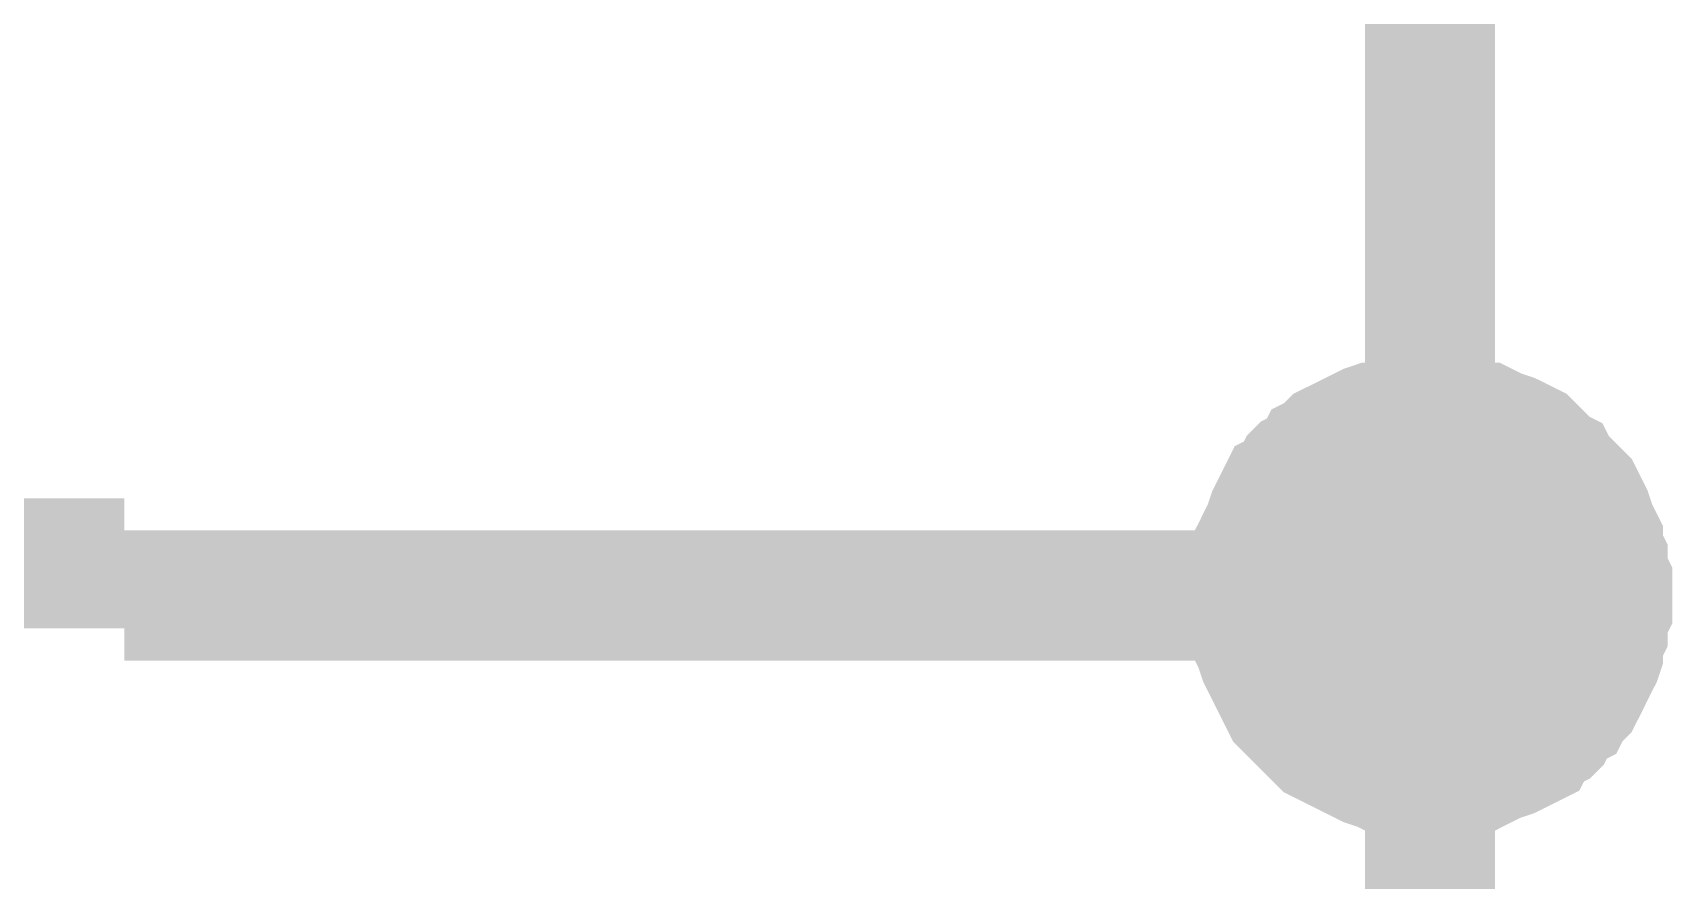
# Model space of a CAD drawing. Header units: millimetres. Extents: x 0 to 594, y 0 to 420.
# Drawn here: x 322.167 to 325.941, y 112.642 to 114.594 of the extents above; entities that cross this region are included whole.
import ezdxf

# ---------------------------------------------------------------- set-up
doc = ezdxf.new("R2010")
doc.units = ezdxf.units.MM
doc.layers.add('Sheet', color=255, linetype='Continuous')

msp = doc.modelspace()

# ---------------------------------------------------------------- linework, layer by layer
at = {"layer": 'Sheet', "color": 0}
for points, const_width in [([(322.3779, 115.9117), (325.3835, 115.9117), (325.3835, 113.2976)], 0.2997), ([(324.8755, 113.2976), (324.8755, 113.3187), (324.8755, 113.3505), (324.8861, 113.3716), (324.8861, 113.4034), (324.8861, 113.4246), (324.8967, 113.4457), (324.9072, 113.4669), (324.9178, 113.4881), (324.9284, 113.5198), (324.939, 113.541), (324.9496, 113.5621), (324.9602, 113.5833), (324.9707, 113.6045), (324.9919, 113.6151), (325.0025, 113.6362), (325.0237, 113.6574), (325.0448, 113.668), (325.0554, 113.6891), (325.0766, 113.6997), (325.0977, 113.7209), (325.1189, 113.7315), (325.1401, 113.7421), (325.1612, 113.7526), (325.1824, 113.7632), (325.2036, 113.7738), (325.2353, 113.7844), (325.2565, 113.7844), (325.2777, 113.795), (325.3094, 113.795), (325.3306, 113.8056), (325.3517, 113.8056), (325.3835, 113.8056)], 0.0991), ([(324.8755, 113.2976), (324.8755, 113.3187), (324.8755, 113.3505), (324.8861, 113.3716), (324.8861, 113.4034), (324.8861, 113.4246), (324.8967, 113.4457), (324.9072, 113.4669), (324.9178, 113.4881), (324.9284, 113.5198), (324.939, 113.541), (324.9496, 113.5621), (324.9602, 113.5833), (324.9707, 113.6045), (324.9919, 113.6151), (325.0025, 113.6362), (325.0237, 113.6574), (325.0448, 113.668), (325.0554, 113.6891), (325.0766, 113.6997), (325.0977, 113.7209), (325.1189, 113.7315), (325.1401, 113.7421), (325.1612, 113.7526), (325.1824, 113.7632), (325.2036, 113.7738), (325.2353, 113.7844), (325.2565, 113.7844), (325.2777, 113.795), (325.3094, 113.795), (325.3306, 113.8056), (325.3517, 113.8056), (325.3835, 113.8056)], 0.0991), ([(324.8755, 113.2976), (324.8755, 113.3187), (324.8755, 113.3505), (324.8861, 113.3716), (324.8861, 113.4034), (324.8861, 113.4246), (324.8967, 113.4457), (324.9072, 113.4669), (324.9178, 113.4881), (324.9284, 113.5198), (324.939, 113.541), (324.9496, 113.5621), (324.9602, 113.5833), (324.9707, 113.6045), (324.9919, 113.6151), (325.0025, 113.6362), (325.0237, 113.6574), (325.0448, 113.668), (325.0554, 113.6891), (325.0766, 113.6997), (325.0977, 113.7209), (325.1189, 113.7315), (325.1401, 113.7421), (325.1612, 113.7526), (325.1824, 113.7632), (325.2036, 113.7738), (325.2353, 113.7844), (325.2565, 113.7844), (325.2777, 113.795), (325.3094, 113.795), (325.3306, 113.8056), (325.3517, 113.8056), (325.3835, 113.8056)], 0.0991), ([(324.8755, 113.2976), (324.8755, 113.3187), (324.8755, 113.3505), (324.8861, 113.3716), (324.8861, 113.4034), (324.8861, 113.4246), (324.8967, 113.4457), (324.9072, 113.4669), (324.9178, 113.4881), (324.9284, 113.5198), (324.939, 113.541), (324.9496, 113.5621), (324.9602, 113.5833), (324.9707, 113.6045), (324.9919, 113.6151), (325.0025, 113.6362), (325.0237, 113.6574), (325.0448, 113.668), (325.0554, 113.6891), (325.0766, 113.6997), (325.0977, 113.7209), (325.1189, 113.7315), (325.1401, 113.7421), (325.1612, 113.7526), (325.1824, 113.7632), (325.2036, 113.7738), (325.2353, 113.7844), (325.2565, 113.7844), (325.2777, 113.795), (325.3094, 113.795), (325.3306, 113.8056), (325.3517, 113.8056), (325.3835, 113.8056)], 0.0991), ([(324.8755, 113.2976), (324.8755, 113.3187), (324.8755, 113.3505), (324.8861, 113.3716), (324.8861, 113.4034), (324.8861, 113.4246), (324.8967, 113.4457), (324.9072, 113.4669), (324.9178, 113.4881), (324.9284, 113.5198), (324.939, 113.541), (324.9496, 113.5621), (324.9602, 113.5833), (324.9707, 113.6045), (324.9919, 113.6151), (325.0025, 113.6362), (325.0237, 113.6574), (325.0448, 113.668), (325.0554, 113.6891), (325.0766, 113.6997), (325.0977, 113.7209), (325.1189, 113.7315), (325.1401, 113.7421), (325.1612, 113.7526), (325.1824, 113.7632), (325.2036, 113.7738), (325.2353, 113.7844), (325.2565, 113.7844), (325.2777, 113.795), (325.3094, 113.795), (325.3306, 113.8056), (325.3517, 113.8056), (325.3835, 113.8056)], 0.0991), ([(324.8755, 113.2976), (324.8755, 113.3187), (324.8755, 113.3505), (324.8861, 113.3716), (324.8861, 113.4034), (324.8861, 113.4246), (324.8967, 113.4457), (324.9072, 113.4669), (324.9178, 113.4881), (324.9284, 113.5198), (324.939, 113.541), (324.9496, 113.5621), (324.9602, 113.5833), (324.9707, 113.6045), (324.9919, 113.6151), (325.0025, 113.6362), (325.0237, 113.6574), (325.0448, 113.668), (325.0554, 113.6891), (325.0766, 113.6997), (325.0977, 113.7209), (325.1189, 113.7315), (325.1401, 113.7421), (325.1612, 113.7526), (325.1824, 113.7632), (325.2036, 113.7738), (325.2353, 113.7844), (325.2565, 113.7844), (325.2777, 113.795), (325.3094, 113.795), (325.3306, 113.8056), (325.3517, 113.8056), (325.3835, 113.8056)], 0.0991), ([(324.8755, 113.2976), (324.8755, 113.3187), (324.8755, 113.3505), (324.8861, 113.3716), (324.8861, 113.4034), (324.8861, 113.4246), (324.8967, 113.4457), (324.9072, 113.4669), (324.9178, 113.4881), (324.9284, 113.5198), (324.939, 113.541), (324.9496, 113.5621), (324.9602, 113.5833), (324.9707, 113.6045), (324.9919, 113.6151), (325.0025, 113.6362), (325.0237, 113.6574), (325.0448, 113.668), (325.0554, 113.6891), (325.0766, 113.6997), (325.0977, 113.7209), (325.1189, 113.7315), (325.1401, 113.7421), (325.1612, 113.7526), (325.1824, 113.7632), (325.2036, 113.7738), (325.2353, 113.7844), (325.2565, 113.7844), (325.2777, 113.795), (325.3094, 113.795), (325.3306, 113.8056), (325.3517, 113.8056), (325.3835, 113.8056)], 0.0991), ([(324.8755, 113.2976), (324.8755, 113.3187), (324.8755, 113.3505), (324.8861, 113.3716), (324.8861, 113.4034), (324.8861, 113.4246), (324.8967, 113.4457), (324.9072, 113.4669), (324.9178, 113.4881), (324.9284, 113.5198), (324.939, 113.541), (324.9496, 113.5621), (324.9602, 113.5833), (324.9707, 113.6045), (324.9919, 113.6151), (325.0025, 113.6362), (325.0237, 113.6574), (325.0448, 113.668), (325.0554, 113.6891), (325.0766, 113.6997), (325.0977, 113.7209), (325.1189, 113.7315), (325.1401, 113.7421), (325.1612, 113.7526), (325.1824, 113.7632), (325.2036, 113.7738), (325.2353, 113.7844), (325.2565, 113.7844), (325.2777, 113.795), (325.3094, 113.795), (325.3306, 113.8056), (325.3517, 113.8056), (325.3835, 113.8056)], 0.0991), ([(324.8755, 113.2976), (324.8755, 113.3187), (324.8755, 113.3505), (324.8861, 113.3716), (324.8861, 113.4034), (324.8861, 113.4246), (324.8967, 113.4457), (324.9072, 113.4669), (324.9178, 113.4881), (324.9284, 113.5198), (324.939, 113.541), (324.9496, 113.5621), (324.9602, 113.5833), (324.9707, 113.6045), (324.9919, 113.6151), (325.0025, 113.6362), (325.0237, 113.6574), (325.0448, 113.668), (325.0554, 113.6891), (325.0766, 113.6997), (325.0977, 113.7209), (325.1189, 113.7315), (325.1401, 113.7421), (325.1612, 113.7526), (325.1824, 113.7632), (325.2036, 113.7738), (325.2353, 113.7844), (325.2565, 113.7844), (325.2777, 113.795), (325.3094, 113.795), (325.3306, 113.8056), (325.3517, 113.8056), (325.3835, 113.8056)], 0.0991), ([(324.8755, 113.2976), (324.8755, 113.3187), (324.8755, 113.3505), (324.8861, 113.3716), (324.8861, 113.4034), (324.8861, 113.4246), (324.8967, 113.4457), (324.9072, 113.4669), (324.9178, 113.4881), (324.9284, 113.5198), (324.939, 113.541), (324.9496, 113.5621), (324.9602, 113.5833), (324.9707, 113.6045), (324.9919, 113.6151), (325.0025, 113.6362), (325.0237, 113.6574), (325.0448, 113.668), (325.0554, 113.6891), (325.0766, 113.6997), (325.0977, 113.7209), (325.1189, 113.7315), (325.1401, 113.7421), (325.1612, 113.7526), (325.1824, 113.7632), (325.2036, 113.7738), (325.2353, 113.7844), (325.2565, 113.7844), (325.2777, 113.795), (325.3094, 113.795), (325.3306, 113.8056), (325.3517, 113.8056), (325.3835, 113.8056)], 0.0991), ([(324.8755, 113.2976), (324.8755, 113.3187), (324.8755, 113.3505), (324.8861, 113.3716), (324.8861, 113.4034), (324.8861, 113.4246), (324.8967, 113.4457), (324.9072, 113.4669), (324.9178, 113.4881), (324.9284, 113.5198), (324.939, 113.541), (324.9496, 113.5621), (324.9602, 113.5833), (324.9707, 113.6045), (324.9919, 113.6151), (325.0025, 113.6362), (325.0237, 113.6574), (325.0448, 113.668), (325.0554, 113.6891), (325.0766, 113.6997), (325.0977, 113.7209), (325.1189, 113.7315), (325.1401, 113.7421), (325.1612, 113.7526), (325.1824, 113.7632), (325.2036, 113.7738), (325.2353, 113.7844), (325.2565, 113.7844), (325.2777, 113.795), (325.3094, 113.795), (325.3306, 113.8056), (325.3517, 113.8056), (325.3835, 113.8056)], 0.0991), ([(324.8755, 113.2976), (324.8755, 113.3187), (324.8755, 113.3505), (324.8861, 113.3716), (324.8861, 113.4034), (324.8861, 113.4246), (324.8967, 113.4457), (324.9072, 113.4669), (324.9178, 113.4881), (324.9284, 113.5198), (324.939, 113.541), (324.9496, 113.5621), (324.9602, 113.5833), (324.9707, 113.6045), (324.9919, 113.6151), (325.0025, 113.6362), (325.0237, 113.6574), (325.0448, 113.668), (325.0554, 113.6891), (325.0766, 113.6997), (325.0977, 113.7209), (325.1189, 113.7315), (325.1401, 113.7421), (325.1612, 113.7526), (325.1824, 113.7632), (325.2036, 113.7738), (325.2353, 113.7844), (325.2565, 113.7844), (325.2777, 113.795), (325.3094, 113.795), (325.3306, 113.8056), (325.3517, 113.8056), (325.3835, 113.8056)], 0.0991), ([(325.3835, 113.8056), (325.3835, 113.8056)], 0.0991), ([(325.3835, 113.8056), (325.4046, 113.8056), (325.4364, 113.8056), (325.4576, 113.795), (325.4893, 113.795), (325.5105, 113.7844), (325.5316, 113.7844), (325.5528, 113.7738), (325.574, 113.7632), (325.6057, 113.7526), (325.6269, 113.7421), (325.6481, 113.7315), (325.6692, 113.7209), (325.6904, 113.6997), (325.701, 113.6891), (325.7221, 113.668), (325.7433, 113.6574), (325.7539, 113.6362), (325.7751, 113.6151), (325.7856, 113.6045), (325.8068, 113.5833), (325.8174, 113.5621), (325.828, 113.541), (325.8385, 113.5198), (325.8491, 113.4881), (325.8597, 113.4669), (325.8703, 113.4457), (325.8703, 113.4246), (325.8809, 113.4034), (325.8809, 113.3716), (325.8915, 113.3505), (325.8915, 113.3187), (325.8915, 113.2976)], 0.0991), ([(325.3835, 113.8056), (325.3835, 113.8056)], 0.0991), ([(325.3835, 113.8056), (325.4046, 113.8056), (325.4364, 113.8056), (325.4576, 113.795), (325.4893, 113.795), (325.5105, 113.7844), (325.5316, 113.7844), (325.5528, 113.7738), (325.574, 113.7632), (325.6057, 113.7526), (325.6269, 113.7421), (325.6481, 113.7315), (325.6692, 113.7209), (325.6904, 113.6997), (325.701, 113.6891), (325.7221, 113.668), (325.7433, 113.6574), (325.7539, 113.6362), (325.7751, 113.6151), (325.7856, 113.6045), (325.8068, 113.5833), (325.8174, 113.5621), (325.828, 113.541), (325.8385, 113.5198), (325.8491, 113.4881), (325.8597, 113.4669), (325.8703, 113.4457), (325.8703, 113.4246), (325.8809, 113.4034), (325.8809, 113.3716), (325.8915, 113.3505), (325.8915, 113.3187), (325.8915, 113.2976)], 0.0991), ([(325.3835, 113.8056), (325.3835, 113.8056)], 0.0991), ([(325.3835, 113.8056), (325.4046, 113.8056), (325.4364, 113.8056), (325.4576, 113.795), (325.4893, 113.795), (325.5105, 113.7844), (325.5316, 113.7844), (325.5528, 113.7738), (325.574, 113.7632), (325.6057, 113.7526), (325.6269, 113.7421), (325.6481, 113.7315), (325.6692, 113.7209), (325.6904, 113.6997), (325.701, 113.6891), (325.7221, 113.668), (325.7433, 113.6574), (325.7539, 113.6362), (325.7751, 113.6151), (325.7856, 113.6045), (325.8068, 113.5833), (325.8174, 113.5621), (325.828, 113.541), (325.8385, 113.5198), (325.8491, 113.4881), (325.8597, 113.4669), (325.8703, 113.4457), (325.8703, 113.4246), (325.8809, 113.4034), (325.8809, 113.3716), (325.8915, 113.3505), (325.8915, 113.3187), (325.8915, 113.2976)], 0.0991), ([(325.3835, 113.8056), (325.3835, 113.8056)], 0.0991), ([(325.3835, 113.8056), (325.4046, 113.8056), (325.4364, 113.8056), (325.4576, 113.795), (325.4893, 113.795), (325.5105, 113.7844), (325.5316, 113.7844), (325.5528, 113.7738), (325.574, 113.7632), (325.6057, 113.7526), (325.6269, 113.7421), (325.6481, 113.7315), (325.6692, 113.7209), (325.6904, 113.6997), (325.701, 113.6891), (325.7221, 113.668), (325.7433, 113.6574), (325.7539, 113.6362), (325.7751, 113.6151), (325.7856, 113.6045), (325.8068, 113.5833), (325.8174, 113.5621), (325.828, 113.541), (325.8385, 113.5198), (325.8491, 113.4881), (325.8597, 113.4669), (325.8703, 113.4457), (325.8703, 113.4246), (325.8809, 113.4034), (325.8809, 113.3716), (325.8915, 113.3505), (325.8915, 113.3187), (325.8915, 113.2976)], 0.0991), ([(325.3835, 113.8056), (325.3835, 113.8056)], 0.0991), ([(325.3835, 113.8056), (325.4046, 113.8056), (325.4364, 113.8056), (325.4576, 113.795), (325.4893, 113.795), (325.5105, 113.7844), (325.5316, 113.7844), (325.5528, 113.7738), (325.574, 113.7632), (325.6057, 113.7526), (325.6269, 113.7421), (325.6481, 113.7315), (325.6692, 113.7209), (325.6904, 113.6997), (325.701, 113.6891), (325.7221, 113.668), (325.7433, 113.6574), (325.7539, 113.6362), (325.7751, 113.6151), (325.7856, 113.6045), (325.8068, 113.5833), (325.8174, 113.5621), (325.828, 113.541), (325.8385, 113.5198), (325.8491, 113.4881), (325.8597, 113.4669), (325.8703, 113.4457), (325.8703, 113.4246), (325.8809, 113.4034), (325.8809, 113.3716), (325.8915, 113.3505), (325.8915, 113.3187), (325.8915, 113.2976)], 0.0991), ([(325.3835, 113.8056), (325.3835, 113.8056)], 0.0991), ([(325.3835, 113.8056), (325.4046, 113.8056), (325.4364, 113.8056), (325.4576, 113.795), (325.4893, 113.795), (325.5105, 113.7844), (325.5316, 113.7844), (325.5528, 113.7738), (325.574, 113.7632), (325.6057, 113.7526), (325.6269, 113.7421), (325.6481, 113.7315), (325.6692, 113.7209), (325.6904, 113.6997), (325.701, 113.6891), (325.7221, 113.668), (325.7433, 113.6574), (325.7539, 113.6362), (325.7751, 113.6151), (325.7856, 113.6045), (325.8068, 113.5833), (325.8174, 113.5621), (325.828, 113.541), (325.8385, 113.5198), (325.8491, 113.4881), (325.8597, 113.4669), (325.8703, 113.4457), (325.8703, 113.4246), (325.8809, 113.4034), (325.8809, 113.3716), (325.8915, 113.3505), (325.8915, 113.3187), (325.8915, 113.2976)], 0.0991), ([(325.3835, 113.8056), (325.3835, 113.8056)], 0.0991), ([(325.3835, 113.8056), (325.4046, 113.8056), (325.4364, 113.8056), (325.4576, 113.795), (325.4893, 113.795), (325.5105, 113.7844), (325.5316, 113.7844), (325.5528, 113.7738), (325.574, 113.7632), (325.6057, 113.7526), (325.6269, 113.7421), (325.6481, 113.7315), (325.6692, 113.7209), (325.6904, 113.6997), (325.701, 113.6891), (325.7221, 113.668), (325.7433, 113.6574), (325.7539, 113.6362), (325.7751, 113.6151), (325.7856, 113.6045), (325.8068, 113.5833), (325.8174, 113.5621), (325.828, 113.541), (325.8385, 113.5198), (325.8491, 113.4881), (325.8597, 113.4669), (325.8703, 113.4457), (325.8703, 113.4246), (325.8809, 113.4034), (325.8809, 113.3716), (325.8915, 113.3505), (325.8915, 113.3187), (325.8915, 113.2976)], 0.0991), ([(325.3835, 113.8056), (325.3835, 113.8056)], 0.0991), ([(325.3835, 113.8056), (325.4046, 113.8056), (325.4364, 113.8056), (325.4576, 113.795), (325.4893, 113.795), (325.5105, 113.7844), (325.5316, 113.7844), (325.5528, 113.7738), (325.574, 113.7632), (325.6057, 113.7526), (325.6269, 113.7421), (325.6481, 113.7315), (325.6692, 113.7209), (325.6904, 113.6997), (325.701, 113.6891), (325.7221, 113.668), (325.7433, 113.6574), (325.7539, 113.6362), (325.7751, 113.6151), (325.7856, 113.6045), (325.8068, 113.5833), (325.8174, 113.5621), (325.828, 113.541), (325.8385, 113.5198), (325.8491, 113.4881), (325.8597, 113.4669), (325.8703, 113.4457), (325.8703, 113.4246), (325.8809, 113.4034), (325.8809, 113.3716), (325.8915, 113.3505), (325.8915, 113.3187), (325.8915, 113.2976)], 0.0991), ([(325.3835, 113.8056), (325.3835, 113.8056)], 0.0991), ([(325.3835, 113.8056), (325.4046, 113.8056), (325.4364, 113.8056), (325.4576, 113.795), (325.4893, 113.795), (325.5105, 113.7844), (325.5316, 113.7844), (325.5528, 113.7738), (325.574, 113.7632), (325.6057, 113.7526), (325.6269, 113.7421), (325.6481, 113.7315), (325.6692, 113.7209), (325.6904, 113.6997), (325.701, 113.6891), (325.7221, 113.668), (325.7433, 113.6574), (325.7539, 113.6362), (325.7751, 113.6151), (325.7856, 113.6045), (325.8068, 113.5833), (325.8174, 113.5621), (325.828, 113.541), (325.8385, 113.5198), (325.8491, 113.4881), (325.8597, 113.4669), (325.8703, 113.4457), (325.8703, 113.4246), (325.8809, 113.4034), (325.8809, 113.3716), (325.8915, 113.3505), (325.8915, 113.3187), (325.8915, 113.2976)], 0.0991), ([(325.3835, 113.8056), (325.3835, 113.8056)], 0.0991), ([(325.3835, 113.8056), (325.4046, 113.8056), (325.4364, 113.8056), (325.4576, 113.795), (325.4893, 113.795), (325.5105, 113.7844), (325.5316, 113.7844), (325.5528, 113.7738), (325.574, 113.7632), (325.6057, 113.7526), (325.6269, 113.7421), (325.6481, 113.7315), (325.6692, 113.7209), (325.6904, 113.6997), (325.701, 113.6891), (325.7221, 113.668), (325.7433, 113.6574), (325.7539, 113.6362), (325.7751, 113.6151), (325.7856, 113.6045), (325.8068, 113.5833), (325.8174, 113.5621), (325.828, 113.541), (325.8385, 113.5198), (325.8491, 113.4881), (325.8597, 113.4669), (325.8703, 113.4457), (325.8703, 113.4246), (325.8809, 113.4034), (325.8809, 113.3716), (325.8915, 113.3505), (325.8915, 113.3187), (325.8915, 113.2976)], 0.0991), ([(325.3835, 113.8056), (325.3835, 113.8056)], 0.0991), ([(325.3835, 113.8056), (325.4046, 113.8056), (325.4364, 113.8056), (325.4576, 113.795), (325.4893, 113.795), (325.5105, 113.7844), (325.5316, 113.7844), (325.5528, 113.7738), (325.574, 113.7632), (325.6057, 113.7526), (325.6269, 113.7421), (325.6481, 113.7315), (325.6692, 113.7209), (325.6904, 113.6997), (325.701, 113.6891), (325.7221, 113.668), (325.7433, 113.6574), (325.7539, 113.6362), (325.7751, 113.6151), (325.7856, 113.6045), (325.8068, 113.5833), (325.8174, 113.5621), (325.828, 113.541), (325.8385, 113.5198), (325.8491, 113.4881), (325.8597, 113.4669), (325.8703, 113.4457), (325.8703, 113.4246), (325.8809, 113.4034), (325.8809, 113.3716), (325.8915, 113.3505), (325.8915, 113.3187), (325.8915, 113.2976)], 0.0991), ([(325.3835, 113.8056), (325.3835, 113.8056)], 0.0991), ([(325.3835, 113.8056), (325.4046, 113.8056), (325.4364, 113.8056), (325.4576, 113.795), (325.4893, 113.795), (325.5105, 113.7844), (325.5316, 113.7844), (325.5528, 113.7738), (325.574, 113.7632), (325.6057, 113.7526), (325.6269, 113.7421), (325.6481, 113.7315), (325.6692, 113.7209), (325.6904, 113.6997), (325.701, 113.6891), (325.7221, 113.668), (325.7433, 113.6574), (325.7539, 113.6362), (325.7751, 113.6151), (325.7856, 113.6045), (325.8068, 113.5833), (325.8174, 113.5621), (325.828, 113.541), (325.8385, 113.5198), (325.8491, 113.4881), (325.8597, 113.4669), (325.8703, 113.4457), (325.8703, 113.4246), (325.8809, 113.4034), (325.8809, 113.3716), (325.8915, 113.3505), (325.8915, 113.3187), (325.8915, 113.2976)], 0.0991), ([(314.7582, 113.3716), (322.3779, 113.3716)], 0.2997), ([(322.3779, 113.2976), (325.3835, 113.2976)], 0.2997), ([(325.3835, 110.8316), (325.3835, 113.2976)], 0.2997), ([(325.3835, 112.7895), (325.3517, 112.7895), (325.3306, 112.7895), (325.3094, 112.8001), (325.2777, 112.8001), (325.2565, 112.8001), (325.2353, 112.8107), (325.2036, 112.8213), (325.1824, 112.8319), (325.1612, 112.8425), (325.1401, 112.853), (325.1189, 112.8636), (325.0977, 112.8742), (325.0766, 112.8848), (325.0554, 112.906), (325.0448, 112.9165), (325.0237, 112.9377), (325.0025, 112.9589), (324.9919, 112.9695), (324.9707, 112.9906), (324.9602, 113.0118), (324.9496, 113.033), (324.939, 113.0541), (324.9284, 113.0753), (324.9178, 113.0965), (324.9072, 113.1176), (324.8967, 113.1494), (324.8861, 113.1705), (324.8861, 113.1917), (324.8861, 113.2235), (324.8755, 113.2446), (324.8755, 113.2658), (324.8755, 113.2976)], 0.0991), ([(324.8755, 113.2976), (324.8755, 113.2976)], 0.0991), ([(325.3835, 112.7895), (325.3517, 112.7895), (325.3306, 112.7895), (325.3094, 112.8001), (325.2777, 112.8001), (325.2565, 112.8001), (325.2353, 112.8107), (325.2036, 112.8213), (325.1824, 112.8319), (325.1612, 112.8425), (325.1401, 112.853), (325.1189, 112.8636), (325.0977, 112.8742), (325.0766, 112.8848), (325.0554, 112.906), (325.0448, 112.9165), (325.0237, 112.9377), (325.0025, 112.9589), (324.9919, 112.9695), (324.9707, 112.9906), (324.9602, 113.0118), (324.9496, 113.033), (324.939, 113.0541), (324.9284, 113.0753), (324.9178, 113.0965), (324.9072, 113.1176), (324.8967, 113.1494), (324.8861, 113.1705), (324.8861, 113.1917), (324.8861, 113.2235), (324.8755, 113.2446), (324.8755, 113.2658), (324.8755, 113.2976)], 0.0991), ([(324.8755, 113.2976), (324.8755, 113.2976)], 0.0991), ([(325.3835, 112.7895), (325.3517, 112.7895), (325.3306, 112.7895), (325.3094, 112.8001), (325.2777, 112.8001), (325.2565, 112.8001), (325.2353, 112.8107), (325.2036, 112.8213), (325.1824, 112.8319), (325.1612, 112.8425), (325.1401, 112.853), (325.1189, 112.8636), (325.0977, 112.8742), (325.0766, 112.8848), (325.0554, 112.906), (325.0448, 112.9165), (325.0237, 112.9377), (325.0025, 112.9589), (324.9919, 112.9695), (324.9707, 112.9906), (324.9602, 113.0118), (324.9496, 113.033), (324.939, 113.0541), (324.9284, 113.0753), (324.9178, 113.0965), (324.9072, 113.1176), (324.8967, 113.1494), (324.8861, 113.1705), (324.8861, 113.1917), (324.8861, 113.2235), (324.8755, 113.2446), (324.8755, 113.2658), (324.8755, 113.2976)], 0.0991), ([(324.8755, 113.2976), (324.8755, 113.2976)], 0.0991), ([(325.3835, 112.7895), (325.3517, 112.7895), (325.3306, 112.7895), (325.3094, 112.8001), (325.2777, 112.8001), (325.2565, 112.8001), (325.2353, 112.8107), (325.2036, 112.8213), (325.1824, 112.8319), (325.1612, 112.8425), (325.1401, 112.853), (325.1189, 112.8636), (325.0977, 112.8742), (325.0766, 112.8848), (325.0554, 112.906), (325.0448, 112.9165), (325.0237, 112.9377), (325.0025, 112.9589), (324.9919, 112.9695), (324.9707, 112.9906), (324.9602, 113.0118), (324.9496, 113.033), (324.939, 113.0541), (324.9284, 113.0753), (324.9178, 113.0965), (324.9072, 113.1176), (324.8967, 113.1494), (324.8861, 113.1705), (324.8861, 113.1917), (324.8861, 113.2235), (324.8755, 113.2446), (324.8755, 113.2658), (324.8755, 113.2976)], 0.0991), ([(324.8755, 113.2976), (324.8755, 113.2976)], 0.0991), ([(325.3835, 112.7895), (325.3517, 112.7895), (325.3306, 112.7895), (325.3094, 112.8001), (325.2777, 112.8001), (325.2565, 112.8001), (325.2353, 112.8107), (325.2036, 112.8213), (325.1824, 112.8319), (325.1612, 112.8425), (325.1401, 112.853), (325.1189, 112.8636), (325.0977, 112.8742), (325.0766, 112.8848), (325.0554, 112.906), (325.0448, 112.9165), (325.0237, 112.9377), (325.0025, 112.9589), (324.9919, 112.9695), (324.9707, 112.9906), (324.9602, 113.0118), (324.9496, 113.033), (324.939, 113.0541), (324.9284, 113.0753), (324.9178, 113.0965), (324.9072, 113.1176), (324.8967, 113.1494), (324.8861, 113.1705), (324.8861, 113.1917), (324.8861, 113.2235), (324.8755, 113.2446), (324.8755, 113.2658), (324.8755, 113.2976)], 0.0991), ([(324.8755, 113.2976), (324.8755, 113.2976)], 0.0991), ([(325.3835, 112.7895), (325.3517, 112.7895), (325.3306, 112.7895), (325.3094, 112.8001), (325.2777, 112.8001), (325.2565, 112.8001), (325.2353, 112.8107), (325.2036, 112.8213), (325.1824, 112.8319), (325.1612, 112.8425), (325.1401, 112.853), (325.1189, 112.8636), (325.0977, 112.8742), (325.0766, 112.8848), (325.0554, 112.906), (325.0448, 112.9165), (325.0237, 112.9377), (325.0025, 112.9589), (324.9919, 112.9695), (324.9707, 112.9906), (324.9602, 113.0118), (324.9496, 113.033), (324.939, 113.0541), (324.9284, 113.0753), (324.9178, 113.0965), (324.9072, 113.1176), (324.8967, 113.1494), (324.8861, 113.1705), (324.8861, 113.1917), (324.8861, 113.2235), (324.8755, 113.2446), (324.8755, 113.2658), (324.8755, 113.2976)], 0.0991), ([(324.8755, 113.2976), (324.8755, 113.2976)], 0.0991), ([(325.3835, 112.7895), (325.3517, 112.7895), (325.3306, 112.7895), (325.3094, 112.8001), (325.2777, 112.8001), (325.2565, 112.8001), (325.2353, 112.8107), (325.2036, 112.8213), (325.1824, 112.8319), (325.1612, 112.8425), (325.1401, 112.853), (325.1189, 112.8636), (325.0977, 112.8742), (325.0766, 112.8848), (325.0554, 112.906), (325.0448, 112.9165), (325.0237, 112.9377), (325.0025, 112.9589), (324.9919, 112.9695), (324.9707, 112.9906), (324.9602, 113.0118), (324.9496, 113.033), (324.939, 113.0541), (324.9284, 113.0753), (324.9178, 113.0965), (324.9072, 113.1176), (324.8967, 113.1494), (324.8861, 113.1705), (324.8861, 113.1917), (324.8861, 113.2235), (324.8755, 113.2446), (324.8755, 113.2658), (324.8755, 113.2976)], 0.0991), ([(324.8755, 113.2976), (324.8755, 113.2976)], 0.0991), ([(325.3835, 112.7895), (325.3517, 112.7895), (325.3306, 112.7895), (325.3094, 112.8001), (325.2777, 112.8001), (325.2565, 112.8001), (325.2353, 112.8107), (325.2036, 112.8213), (325.1824, 112.8319), (325.1612, 112.8425), (325.1401, 112.853), (325.1189, 112.8636), (325.0977, 112.8742), (325.0766, 112.8848), (325.0554, 112.906), (325.0448, 112.9165), (325.0237, 112.9377), (325.0025, 112.9589), (324.9919, 112.9695), (324.9707, 112.9906), (324.9602, 113.0118), (324.9496, 113.033), (324.939, 113.0541), (324.9284, 113.0753), (324.9178, 113.0965), (324.9072, 113.1176), (324.8967, 113.1494), (324.8861, 113.1705), (324.8861, 113.1917), (324.8861, 113.2235), (324.8755, 113.2446), (324.8755, 113.2658), (324.8755, 113.2976)], 0.0991), ([(324.8755, 113.2976), (324.8755, 113.2976)], 0.0991), ([(325.3835, 112.7895), (325.3517, 112.7895), (325.3306, 112.7895), (325.3094, 112.8001), (325.2777, 112.8001), (325.2565, 112.8001), (325.2353, 112.8107), (325.2036, 112.8213), (325.1824, 112.8319), (325.1612, 112.8425), (325.1401, 112.853), (325.1189, 112.8636), (325.0977, 112.8742), (325.0766, 112.8848), (325.0554, 112.906), (325.0448, 112.9165), (325.0237, 112.9377), (325.0025, 112.9589), (324.9919, 112.9695), (324.9707, 112.9906), (324.9602, 113.0118), (324.9496, 113.033), (324.939, 113.0541), (324.9284, 113.0753), (324.9178, 113.0965), (324.9072, 113.1176), (324.8967, 113.1494), (324.8861, 113.1705), (324.8861, 113.1917), (324.8861, 113.2235), (324.8755, 113.2446), (324.8755, 113.2658), (324.8755, 113.2976)], 0.0991), ([(324.8755, 113.2976), (324.8755, 113.2976)], 0.0991), ([(325.3835, 112.7895), (325.3517, 112.7895), (325.3306, 112.7895), (325.3094, 112.8001), (325.2777, 112.8001), (325.2565, 112.8001), (325.2353, 112.8107), (325.2036, 112.8213), (325.1824, 112.8319), (325.1612, 112.8425), (325.1401, 112.853), (325.1189, 112.8636), (325.0977, 112.8742), (325.0766, 112.8848), (325.0554, 112.906), (325.0448, 112.9165), (325.0237, 112.9377), (325.0025, 112.9589), (324.9919, 112.9695), (324.9707, 112.9906), (324.9602, 113.0118), (324.9496, 113.033), (324.939, 113.0541), (324.9284, 113.0753), (324.9178, 113.0965), (324.9072, 113.1176), (324.8967, 113.1494), (324.8861, 113.1705), (324.8861, 113.1917), (324.8861, 113.2235), (324.8755, 113.2446), (324.8755, 113.2658), (324.8755, 113.2976)], 0.0991), ([(324.8755, 113.2976), (324.8755, 113.2976)], 0.0991), ([(325.3835, 112.7895), (325.3517, 112.7895), (325.3306, 112.7895), (325.3094, 112.8001), (325.2777, 112.8001), (325.2565, 112.8001), (325.2353, 112.8107), (325.2036, 112.8213), (325.1824, 112.8319), (325.1612, 112.8425), (325.1401, 112.853), (325.1189, 112.8636), (325.0977, 112.8742), (325.0766, 112.8848), (325.0554, 112.906), (325.0448, 112.9165), (325.0237, 112.9377), (325.0025, 112.9589), (324.9919, 112.9695), (324.9707, 112.9906), (324.9602, 113.0118), (324.9496, 113.033), (324.939, 113.0541), (324.9284, 113.0753), (324.9178, 113.0965), (324.9072, 113.1176), (324.8967, 113.1494), (324.8861, 113.1705), (324.8861, 113.1917), (324.8861, 113.2235), (324.8755, 113.2446), (324.8755, 113.2658), (324.8755, 113.2976)], 0.0991), ([(324.8755, 113.2976), (324.8755, 113.2976)], 0.0991), ([(325.3835, 112.7895), (325.3517, 112.7895), (325.3306, 112.7895), (325.3094, 112.8001), (325.2777, 112.8001), (325.2565, 112.8001), (325.2353, 112.8107), (325.2036, 112.8213), (325.1824, 112.8319), (325.1612, 112.8425), (325.1401, 112.853), (325.1189, 112.8636), (325.0977, 112.8742), (325.0766, 112.8848), (325.0554, 112.906), (325.0448, 112.9165), (325.0237, 112.9377), (325.0025, 112.9589), (324.9919, 112.9695), (324.9707, 112.9906), (324.9602, 113.0118), (324.9496, 113.033), (324.939, 113.0541), (324.9284, 113.0753), (324.9178, 113.0965), (324.9072, 113.1176), (324.8967, 113.1494), (324.8861, 113.1705), (324.8861, 113.1917), (324.8861, 113.2235), (324.8755, 113.2446), (324.8755, 113.2658), (324.8755, 113.2976)], 0.0991), ([(324.8755, 113.2976), (324.8755, 113.2976)], 0.0991), ([(325.8915, 113.2976), (325.8915, 113.2658), (325.8915, 113.2446), (325.8809, 113.2235), (325.8809, 113.1917), (325.8703, 113.1705), (325.8703, 113.1494), (325.8597, 113.1176), (325.8491, 113.0965), (325.8385, 113.0753), (325.828, 113.0541), (325.8174, 113.033), (325.8068, 113.0118), (325.7856, 112.9906), (325.7751, 112.9695), (325.7539, 112.9589), (325.7433, 112.9377), (325.7221, 112.9165), (325.701, 112.906), (325.6904, 112.8848), (325.6692, 112.8742), (325.6481, 112.8636), (325.6269, 112.853), (325.6057, 112.8425), (325.574, 112.8319), (325.5528, 112.8213), (325.5316, 112.8107), (325.5105, 112.8001), (325.4893, 112.8001), (325.4576, 112.8001), (325.4364, 112.7895), (325.4046, 112.7895), (325.3835, 112.7895)], 0.0991), ([(325.8915, 113.2976), (325.8915, 113.2658), (325.8915, 113.2446), (325.8809, 113.2235), (325.8809, 113.1917), (325.8703, 113.1705), (325.8703, 113.1494), (325.8597, 113.1176), (325.8491, 113.0965), (325.8385, 113.0753), (325.828, 113.0541), (325.8174, 113.033), (325.8068, 113.0118), (325.7856, 112.9906), (325.7751, 112.9695), (325.7539, 112.9589), (325.7433, 112.9377), (325.7221, 112.9165), (325.701, 112.906), (325.6904, 112.8848), (325.6692, 112.8742), (325.6481, 112.8636), (325.6269, 112.853), (325.6057, 112.8425), (325.574, 112.8319), (325.5528, 112.8213), (325.5316, 112.8107), (325.5105, 112.8001), (325.4893, 112.8001), (325.4576, 112.8001), (325.4364, 112.7895), (325.4046, 112.7895), (325.3835, 112.7895)], 0.0991), ([(325.8915, 113.2976), (325.8915, 113.2658), (325.8915, 113.2446), (325.8809, 113.2235), (325.8809, 113.1917), (325.8703, 113.1705), (325.8703, 113.1494), (325.8597, 113.1176), (325.8491, 113.0965), (325.8385, 113.0753), (325.828, 113.0541), (325.8174, 113.033), (325.8068, 113.0118), (325.7856, 112.9906), (325.7751, 112.9695), (325.7539, 112.9589), (325.7433, 112.9377), (325.7221, 112.9165), (325.701, 112.906), (325.6904, 112.8848), (325.6692, 112.8742), (325.6481, 112.8636), (325.6269, 112.853), (325.6057, 112.8425), (325.574, 112.8319), (325.5528, 112.8213), (325.5316, 112.8107), (325.5105, 112.8001), (325.4893, 112.8001), (325.4576, 112.8001), (325.4364, 112.7895), (325.4046, 112.7895), (325.3835, 112.7895)], 0.0991), ([(325.8915, 113.2976), (325.8915, 113.2658), (325.8915, 113.2446), (325.8809, 113.2235), (325.8809, 113.1917), (325.8703, 113.1705), (325.8703, 113.1494), (325.8597, 113.1176), (325.8491, 113.0965), (325.8385, 113.0753), (325.828, 113.0541), (325.8174, 113.033), (325.8068, 113.0118), (325.7856, 112.9906), (325.7751, 112.9695), (325.7539, 112.9589), (325.7433, 112.9377), (325.7221, 112.9165), (325.701, 112.906), (325.6904, 112.8848), (325.6692, 112.8742), (325.6481, 112.8636), (325.6269, 112.853), (325.6057, 112.8425), (325.574, 112.8319), (325.5528, 112.8213), (325.5316, 112.8107), (325.5105, 112.8001), (325.4893, 112.8001), (325.4576, 112.8001), (325.4364, 112.7895), (325.4046, 112.7895), (325.3835, 112.7895)], 0.0991), ([(325.8915, 113.2976), (325.8915, 113.2658), (325.8915, 113.2446), (325.8809, 113.2235), (325.8809, 113.1917), (325.8703, 113.1705), (325.8703, 113.1494), (325.8597, 113.1176), (325.8491, 113.0965), (325.8385, 113.0753), (325.828, 113.0541), (325.8174, 113.033), (325.8068, 113.0118), (325.7856, 112.9906), (325.7751, 112.9695), (325.7539, 112.9589), (325.7433, 112.9377), (325.7221, 112.9165), (325.701, 112.906), (325.6904, 112.8848), (325.6692, 112.8742), (325.6481, 112.8636), (325.6269, 112.853), (325.6057, 112.8425), (325.574, 112.8319), (325.5528, 112.8213), (325.5316, 112.8107), (325.5105, 112.8001), (325.4893, 112.8001), (325.4576, 112.8001), (325.4364, 112.7895), (325.4046, 112.7895), (325.3835, 112.7895)], 0.0991), ([(325.8915, 113.2976), (325.8915, 113.2658), (325.8915, 113.2446), (325.8809, 113.2235), (325.8809, 113.1917), (325.8703, 113.1705), (325.8703, 113.1494), (325.8597, 113.1176), (325.8491, 113.0965), (325.8385, 113.0753), (325.828, 113.0541), (325.8174, 113.033), (325.8068, 113.0118), (325.7856, 112.9906), (325.7751, 112.9695), (325.7539, 112.9589), (325.7433, 112.9377), (325.7221, 112.9165), (325.701, 112.906), (325.6904, 112.8848), (325.6692, 112.8742), (325.6481, 112.8636), (325.6269, 112.853), (325.6057, 112.8425), (325.574, 112.8319), (325.5528, 112.8213), (325.5316, 112.8107), (325.5105, 112.8001), (325.4893, 112.8001), (325.4576, 112.8001), (325.4364, 112.7895), (325.4046, 112.7895), (325.3835, 112.7895)], 0.0991), ([(325.8915, 113.2976), (325.8915, 113.2658), (325.8915, 113.2446), (325.8809, 113.2235), (325.8809, 113.1917), (325.8703, 113.1705), (325.8703, 113.1494), (325.8597, 113.1176), (325.8491, 113.0965), (325.8385, 113.0753), (325.828, 113.0541), (325.8174, 113.033), (325.8068, 113.0118), (325.7856, 112.9906), (325.7751, 112.9695), (325.7539, 112.9589), (325.7433, 112.9377), (325.7221, 112.9165), (325.701, 112.906), (325.6904, 112.8848), (325.6692, 112.8742), (325.6481, 112.8636), (325.6269, 112.853), (325.6057, 112.8425), (325.574, 112.8319), (325.5528, 112.8213), (325.5316, 112.8107), (325.5105, 112.8001), (325.4893, 112.8001), (325.4576, 112.8001), (325.4364, 112.7895), (325.4046, 112.7895), (325.3835, 112.7895)], 0.0991), ([(325.8915, 113.2976), (325.8915, 113.2658), (325.8915, 113.2446), (325.8809, 113.2235), (325.8809, 113.1917), (325.8703, 113.1705), (325.8703, 113.1494), (325.8597, 113.1176), (325.8491, 113.0965), (325.8385, 113.0753), (325.828, 113.0541), (325.8174, 113.033), (325.8068, 113.0118), (325.7856, 112.9906), (325.7751, 112.9695), (325.7539, 112.9589), (325.7433, 112.9377), (325.7221, 112.9165), (325.701, 112.906), (325.6904, 112.8848), (325.6692, 112.8742), (325.6481, 112.8636), (325.6269, 112.853), (325.6057, 112.8425), (325.574, 112.8319), (325.5528, 112.8213), (325.5316, 112.8107), (325.5105, 112.8001), (325.4893, 112.8001), (325.4576, 112.8001), (325.4364, 112.7895), (325.4046, 112.7895), (325.3835, 112.7895)], 0.0991), ([(325.8915, 113.2976), (325.8915, 113.2658), (325.8915, 113.2446), (325.8809, 113.2235), (325.8809, 113.1917), (325.8703, 113.1705), (325.8703, 113.1494), (325.8597, 113.1176), (325.8491, 113.0965), (325.8385, 113.0753), (325.828, 113.0541), (325.8174, 113.033), (325.8068, 113.0118), (325.7856, 112.9906), (325.7751, 112.9695), (325.7539, 112.9589), (325.7433, 112.9377), (325.7221, 112.9165), (325.701, 112.906), (325.6904, 112.8848), (325.6692, 112.8742), (325.6481, 112.8636), (325.6269, 112.853), (325.6057, 112.8425), (325.574, 112.8319), (325.5528, 112.8213), (325.5316, 112.8107), (325.5105, 112.8001), (325.4893, 112.8001), (325.4576, 112.8001), (325.4364, 112.7895), (325.4046, 112.7895), (325.3835, 112.7895)], 0.0991), ([(325.8915, 113.2976), (325.8915, 113.2658), (325.8915, 113.2446), (325.8809, 113.2235), (325.8809, 113.1917), (325.8703, 113.1705), (325.8703, 113.1494), (325.8597, 113.1176), (325.8491, 113.0965), (325.8385, 113.0753), (325.828, 113.0541), (325.8174, 113.033), (325.8068, 113.0118), (325.7856, 112.9906), (325.7751, 112.9695), (325.7539, 112.9589), (325.7433, 112.9377), (325.7221, 112.9165), (325.701, 112.906), (325.6904, 112.8848), (325.6692, 112.8742), (325.6481, 112.8636), (325.6269, 112.853), (325.6057, 112.8425), (325.574, 112.8319), (325.5528, 112.8213), (325.5316, 112.8107), (325.5105, 112.8001), (325.4893, 112.8001), (325.4576, 112.8001), (325.4364, 112.7895), (325.4046, 112.7895), (325.3835, 112.7895)], 0.0991), ([(325.8915, 113.2976), (325.8915, 113.2658), (325.8915, 113.2446), (325.8809, 113.2235), (325.8809, 113.1917), (325.8703, 113.1705), (325.8703, 113.1494), (325.8597, 113.1176), (325.8491, 113.0965), (325.8385, 113.0753), (325.828, 113.0541), (325.8174, 113.033), (325.8068, 113.0118), (325.7856, 112.9906), (325.7751, 112.9695), (325.7539, 112.9589), (325.7433, 112.9377), (325.7221, 112.9165), (325.701, 112.906), (325.6904, 112.8848), (325.6692, 112.8742), (325.6481, 112.8636), (325.6269, 112.853), (325.6057, 112.8425), (325.574, 112.8319), (325.5528, 112.8213), (325.5316, 112.8107), (325.5105, 112.8001), (325.4893, 112.8001), (325.4576, 112.8001), (325.4364, 112.7895), (325.4046, 112.7895), (325.3835, 112.7895)], 0.0991), ([(325.8915, 113.2976), (325.8915, 113.2658), (325.8915, 113.2446), (325.8809, 113.2235), (325.8809, 113.1917), (325.8703, 113.1705), (325.8703, 113.1494), (325.8597, 113.1176), (325.8491, 113.0965), (325.8385, 113.0753), (325.828, 113.0541), (325.8174, 113.033), (325.8068, 113.0118), (325.7856, 112.9906), (325.7751, 112.9695), (325.7539, 112.9589), (325.7433, 112.9377), (325.7221, 112.9165), (325.701, 112.906), (325.6904, 112.8848), (325.6692, 112.8742), (325.6481, 112.8636), (325.6269, 112.853), (325.6057, 112.8425), (325.574, 112.8319), (325.5528, 112.8213), (325.5316, 112.8107), (325.5105, 112.8001), (325.4893, 112.8001), (325.4576, 112.8001), (325.4364, 112.7895), (325.4046, 112.7895), (325.3835, 112.7895)], 0.0991), ([(325.8915, 113.2976), (325.8915, 113.2976), (325.8915, 113.2976), (325.8915, 113.2976), (325.8915, 113.2976), (325.8915, 113.2976), (325.8915, 113.2976), (325.8915, 113.2976), (325.8915, 113.2976), (325.8915, 113.2976), (325.8915, 113.2976), (325.8915, 113.2976), (325.8915, 113.2976), (325.8915, 113.2976), (325.8915, 113.2976), (325.8915, 113.2976), (325.8915, 113.2976), (325.8915, 113.2976), (325.8915, 113.2976), (325.8915, 113.2976), (325.8915, 113.2976), (325.8915, 113.2976), (325.8915, 113.2976), (325.8915, 113.2976), (325.8915, 113.2976), (325.8915, 113.2976), (325.8915, 113.2976), (325.8915, 113.2976), (325.8915, 113.2976), (325.8915, 113.2976), (325.8915, 113.2976), (325.8915, 113.2976), (325.8915, 113.2976)], 0.0991), ([(325.8915, 113.2976), (325.8915, 113.2976)], 0.0991), ([(325.8915, 113.2976), (325.8915, 113.2976), (325.8915, 113.2976), (325.8915, 113.2976), (325.8915, 113.2976), (325.8915, 113.2976), (325.8915, 113.2976), (325.8915, 113.2976), (325.8915, 113.2976), (325.8915, 113.2976), (325.8915, 113.2976), (325.8915, 113.2976), (325.8915, 113.2976), (325.8915, 113.2976), (325.8915, 113.2976), (325.8915, 113.2976), (325.8915, 113.2976), (325.8915, 113.2976), (325.8915, 113.2976), (325.8915, 113.2976), (325.8915, 113.2976), (325.8915, 113.2976), (325.8915, 113.2976), (325.8915, 113.2976), (325.8915, 113.2976), (325.8915, 113.2976), (325.8915, 113.2976), (325.8915, 113.2976), (325.8915, 113.2976), (325.8915, 113.2976), (325.8915, 113.2976), (325.8915, 113.2976), (325.8915, 113.2976)], 0.0991), ([(325.8915, 113.2976), (325.8915, 113.2976)], 0.0991), ([(325.8915, 113.2976), (325.8915, 113.2976), (325.8915, 113.2976), (325.8915, 113.2976), (325.8915, 113.2976), (325.8915, 113.2976), (325.8915, 113.2976), (325.8915, 113.2976), (325.8915, 113.2976), (325.8915, 113.2976), (325.8915, 113.2976), (325.8915, 113.2976), (325.8915, 113.2976), (325.8915, 113.2976), (325.8915, 113.2976), (325.8915, 113.2976), (325.8915, 113.2976), (325.8915, 113.2976), (325.8915, 113.2976), (325.8915, 113.2976), (325.8915, 113.2976), (325.8915, 113.2976), (325.8915, 113.2976), (325.8915, 113.2976), (325.8915, 113.2976), (325.8915, 113.2976), (325.8915, 113.2976), (325.8915, 113.2976), (325.8915, 113.2976), (325.8915, 113.2976), (325.8915, 113.2976), (325.8915, 113.2976), (325.8915, 113.2976)], 0.0991), ([(325.8915, 113.2976), (325.8915, 113.2976)], 0.0991), ([(325.8915, 113.2976), (325.8915, 113.2976), (325.8915, 113.2976), (325.8915, 113.2976), (325.8915, 113.2976), (325.8915, 113.2976), (325.8915, 113.2976), (325.8915, 113.2976), (325.8915, 113.2976), (325.8915, 113.2976), (325.8915, 113.2976), (325.8915, 113.2976), (325.8915, 113.2976), (325.8915, 113.2976), (325.8915, 113.2976), (325.8915, 113.2976), (325.8915, 113.2976), (325.8915, 113.2976), (325.8915, 113.2976), (325.8915, 113.2976), (325.8915, 113.2976), (325.8915, 113.2976), (325.8915, 113.2976), (325.8915, 113.2976), (325.8915, 113.2976), (325.8915, 113.2976), (325.8915, 113.2976), (325.8915, 113.2976), (325.8915, 113.2976), (325.8915, 113.2976), (325.8915, 113.2976), (325.8915, 113.2976), (325.8915, 113.2976)], 0.0991), ([(325.8915, 113.2976), (325.8915, 113.2976)], 0.0991), ([(325.8915, 113.2976), (325.8915, 113.2976), (325.8915, 113.2976), (325.8915, 113.2976), (325.8915, 113.2976), (325.8915, 113.2976), (325.8915, 113.2976), (325.8915, 113.2976), (325.8915, 113.2976), (325.8915, 113.2976), (325.8915, 113.2976), (325.8915, 113.2976), (325.8915, 113.2976), (325.8915, 113.2976), (325.8915, 113.2976), (325.8915, 113.2976), (325.8915, 113.2976), (325.8915, 113.2976), (325.8915, 113.2976), (325.8915, 113.2976), (325.8915, 113.2976), (325.8915, 113.2976), (325.8915, 113.2976), (325.8915, 113.2976), (325.8915, 113.2976), (325.8915, 113.2976), (325.8915, 113.2976), (325.8915, 113.2976), (325.8915, 113.2976), (325.8915, 113.2976), (325.8915, 113.2976), (325.8915, 113.2976), (325.8915, 113.2976)], 0.0991), ([(325.8915, 113.2976), (325.8915, 113.2976)], 0.0991), ([(325.8915, 113.2976), (325.8915, 113.2976), (325.8915, 113.2976), (325.8915, 113.2976), (325.8915, 113.2976), (325.8915, 113.2976), (325.8915, 113.2976), (325.8915, 113.2976), (325.8915, 113.2976), (325.8915, 113.2976), (325.8915, 113.2976), (325.8915, 113.2976), (325.8915, 113.2976), (325.8915, 113.2976), (325.8915, 113.2976), (325.8915, 113.2976), (325.8915, 113.2976), (325.8915, 113.2976), (325.8915, 113.2976), (325.8915, 113.2976), (325.8915, 113.2976), (325.8915, 113.2976), (325.8915, 113.2976), (325.8915, 113.2976), (325.8915, 113.2976), (325.8915, 113.2976), (325.8915, 113.2976), (325.8915, 113.2976), (325.8915, 113.2976), (325.8915, 113.2976), (325.8915, 113.2976), (325.8915, 113.2976), (325.8915, 113.2976)], 0.0991), ([(325.8915, 113.2976), (325.8915, 113.2976)], 0.0991), ([(325.8915, 113.2976), (325.8915, 113.2976), (325.8915, 113.2976), (325.8915, 113.2976), (325.8915, 113.2976), (325.8915, 113.2976), (325.8915, 113.2976), (325.8915, 113.2976), (325.8915, 113.2976), (325.8915, 113.2976), (325.8915, 113.2976), (325.8915, 113.2976), (325.8915, 113.2976), (325.8915, 113.2976), (325.8915, 113.2976), (325.8915, 113.2976), (325.8915, 113.2976), (325.8915, 113.2976), (325.8915, 113.2976), (325.8915, 113.2976), (325.8915, 113.2976), (325.8915, 113.2976), (325.8915, 113.2976), (325.8915, 113.2976), (325.8915, 113.2976), (325.8915, 113.2976), (325.8915, 113.2976), (325.8915, 113.2976), (325.8915, 113.2976), (325.8915, 113.2976), (325.8915, 113.2976), (325.8915, 113.2976), (325.8915, 113.2976)], 0.0991), ([(325.8915, 113.2976), (325.8915, 113.2976)], 0.0991), ([(325.8915, 113.2976), (325.8915, 113.2976), (325.8915, 113.2976), (325.8915, 113.2976), (325.8915, 113.2976), (325.8915, 113.2976), (325.8915, 113.2976), (325.8915, 113.2976), (325.8915, 113.2976), (325.8915, 113.2976), (325.8915, 113.2976), (325.8915, 113.2976), (325.8915, 113.2976), (325.8915, 113.2976), (325.8915, 113.2976), (325.8915, 113.2976), (325.8915, 113.2976), (325.8915, 113.2976), (325.8915, 113.2976), (325.8915, 113.2976), (325.8915, 113.2976), (325.8915, 113.2976), (325.8915, 113.2976), (325.8915, 113.2976), (325.8915, 113.2976), (325.8915, 113.2976), (325.8915, 113.2976), (325.8915, 113.2976), (325.8915, 113.2976), (325.8915, 113.2976), (325.8915, 113.2976), (325.8915, 113.2976), (325.8915, 113.2976)], 0.0991), ([(325.8915, 113.2976), (325.8915, 113.2976)], 0.0991), ([(325.8915, 113.2976), (325.8915, 113.2976), (325.8915, 113.2976), (325.8915, 113.2976), (325.8915, 113.2976), (325.8915, 113.2976), (325.8915, 113.2976), (325.8915, 113.2976), (325.8915, 113.2976), (325.8915, 113.2976), (325.8915, 113.2976), (325.8915, 113.2976), (325.8915, 113.2976), (325.8915, 113.2976), (325.8915, 113.2976), (325.8915, 113.2976), (325.8915, 113.2976), (325.8915, 113.2976), (325.8915, 113.2976), (325.8915, 113.2976), (325.8915, 113.2976), (325.8915, 113.2976), (325.8915, 113.2976), (325.8915, 113.2976), (325.8915, 113.2976), (325.8915, 113.2976), (325.8915, 113.2976), (325.8915, 113.2976), (325.8915, 113.2976), (325.8915, 113.2976), (325.8915, 113.2976), (325.8915, 113.2976), (325.8915, 113.2976)], 0.0991), ([(325.8915, 113.2976), (325.8915, 113.2976)], 0.0991), ([(325.8915, 113.2976), (325.8915, 113.2976), (325.8915, 113.2976), (325.8915, 113.2976), (325.8915, 113.2976), (325.8915, 113.2976), (325.8915, 113.2976), (325.8915, 113.2976), (325.8915, 113.2976), (325.8915, 113.2976), (325.8915, 113.2976), (325.8915, 113.2976), (325.8915, 113.2976), (325.8915, 113.2976), (325.8915, 113.2976), (325.8915, 113.2976), (325.8915, 113.2976), (325.8915, 113.2976), (325.8915, 113.2976), (325.8915, 113.2976), (325.8915, 113.2976), (325.8915, 113.2976), (325.8915, 113.2976), (325.8915, 113.2976), (325.8915, 113.2976), (325.8915, 113.2976), (325.8915, 113.2976), (325.8915, 113.2976), (325.8915, 113.2976), (325.8915, 113.2976), (325.8915, 113.2976), (325.8915, 113.2976), (325.8915, 113.2976)], 0.0991), ([(325.8915, 113.2976), (325.8915, 113.2976)], 0.0991), ([(325.8915, 113.2976), (325.8915, 113.2976), (325.8915, 113.2976), (325.8915, 113.2976), (325.8915, 113.2976), (325.8915, 113.2976), (325.8915, 113.2976), (325.8915, 113.2976), (325.8915, 113.2976), (325.8915, 113.2976), (325.8915, 113.2976), (325.8915, 113.2976), (325.8915, 113.2976), (325.8915, 113.2976), (325.8915, 113.2976), (325.8915, 113.2976), (325.8915, 113.2976), (325.8915, 113.2976), (325.8915, 113.2976), (325.8915, 113.2976), (325.8915, 113.2976), (325.8915, 113.2976), (325.8915, 113.2976), (325.8915, 113.2976), (325.8915, 113.2976), (325.8915, 113.2976), (325.8915, 113.2976), (325.8915, 113.2976), (325.8915, 113.2976), (325.8915, 113.2976), (325.8915, 113.2976), (325.8915, 113.2976), (325.8915, 113.2976)], 0.0991), ([(325.8915, 113.2976), (325.8915, 113.2976)], 0.0991), ([(325.8915, 113.2976), (325.8915, 113.2976), (325.8915, 113.2976), (325.8915, 113.2976), (325.8915, 113.2976), (325.8915, 113.2976), (325.8915, 113.2976), (325.8915, 113.2976), (325.8915, 113.2976), (325.8915, 113.2976), (325.8915, 113.2976), (325.8915, 113.2976), (325.8915, 113.2976), (325.8915, 113.2976), (325.8915, 113.2976), (325.8915, 113.2976), (325.8915, 113.2976), (325.8915, 113.2976), (325.8915, 113.2976), (325.8915, 113.2976), (325.8915, 113.2976), (325.8915, 113.2976), (325.8915, 113.2976), (325.8915, 113.2976), (325.8915, 113.2976), (325.8915, 113.2976), (325.8915, 113.2976), (325.8915, 113.2976), (325.8915, 113.2976), (325.8915, 113.2976), (325.8915, 113.2976), (325.8915, 113.2976), (325.8915, 113.2976)], 0.0991), ([(325.8915, 113.2976), (325.8915, 113.2976)], 0.0991)]:
    msp.add_lwpolyline(points, dxfattribs=dict(at, const_width=const_width))
at = {"layer": 'Sheet', "color": 0, "const_width": 0.508}
msp.add_lwpolyline([(325.1256, 113.3001, 1), (325.6336, 113.3001, 1)], format="xyb", close=True, dxfattribs=at)

doc.saveas('drawing.dxf')
